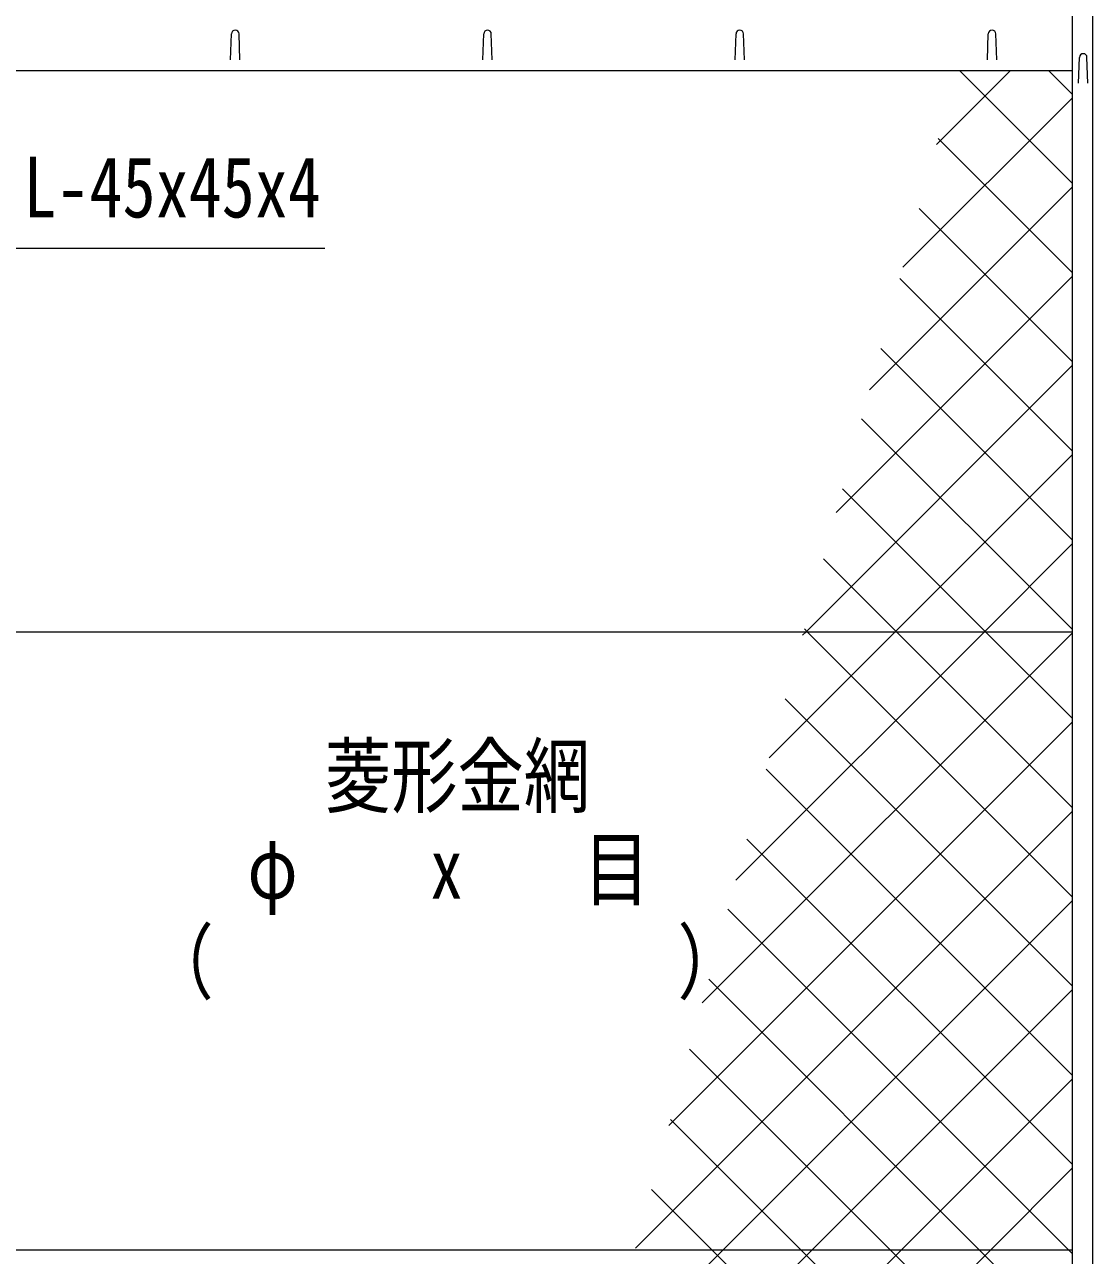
# Model space of a CAD drawing. Units: millimetres, scale not verified. Extents: x -4455 to 4455, y -3150 to 3150.
# Drawn here: x -2360 to -1514, y 357 to 1333 of the extents above; entities that cross this region are included whole.
import ezdxf
from ezdxf.enums import TextEntityAlignment as Align

# ---------------------------------------------------------------- set-up
doc = ezdxf.new("R2010")
doc.units = ezdxf.units.MM
doc.header["$LTSCALE"] = 30
for name, color, linetype, lineweight in [('0-0_D-STR-TXT', 3, 'Continuous', 13), ('0-1_D-STR2', 2, 'Continuous', 13), ('0-2_D-STR1', 1, 'Continuous', 18)]:
    doc.layers.add(name, color=color, linetype=linetype, lineweight=lineweight)
doc.styles.add('ＭＳ ゴシック', font='')
doc.styles.get('ＭＳ ゴシック').set_extended_font_data('MS Gothic')

msp = doc.modelspace()

# ---------------------------------------------------------------- linework, layer by layer
at = {"layer": '0-0_D-STR-TXT'}
msp.add_lwpolyline([(-2122.23, 1155.98), (-2696.79, 1155.98), (-2742.04, 1303.95)], dxfattribs=at)
at = {"layer": '0-1_D-STR2'}
for p, q in [((-1637.35, 1238.24), (-1578.58, 1297.01)), ((-1529.73, 1207.6), (-1619.14, 1297.01)), ((-1529.73, 1278.31), (-1548.43, 1297.01)), ((-1663.87, 1141.01), (-1529.73, 1275.15)), ((-1529.73, 1136.89), (-1636.01, 1243.17)), ((-1690.38, 1043.78), (-1529.73, 1204.44)), ((-1529.73, 1066.18), (-1651.16, 1187.61)), ((-1716.9, 946.56), (-1529.73, 1133.73)), ((-1529.73, 995.47), (-1666.31, 1132.05)), ((-1529.73, 924.76), (-1681.46, 1076.49)), ((-1740.74, 852.01), (-1529.73, 1063.02)), ((-1529.73, 854.05), (-1696.62, 1020.93)), ((-1670.03, 852.01), (-1529.73, 992.3)), ((-1598.4, 852.01), (-1711.77, 965.37)), ((-1599.32, 852.01), (-1529.73, 921.59)), ((-1669.11, 852.01), (-1726.92, 909.81)), ((-1822.97, 557.65), (-1529.73, 850.88)), ((-1796.45, 654.88), (-1599.32, 852.01)), ((-1769.93, 752.1), (-1670.03, 852.01)), ((-1743.42, 849.33), (-1740.74, 852.01)), ((-1739.83, 852.01), (-1742.07, 854.26)), ((-1529.73, 641.92), (-1739.83, 852.01)), ((-1529.73, 712.63), (-1669.11, 852.01)), ((-1529.73, 783.34), (-1598.4, 852.01)), ((-1529.73, 571.2), (-1757.22, 798.7)), ((-1849.48, 460.42), (-1529.73, 780.17)), ((-1529.73, 500.49), (-1772.38, 743.14)), ((-1876, 363.19), (-1529.73, 709.46)), ((-1529.73, 429.78), (-1787.53, 687.58)), ((-1806.47, 362.01), (-1529.73, 638.75)), ((-1532.67, 362.01), (-1802.68, 632.02)), ((-1603.38, 362.01), (-1817.83, 576.46)), ((-1735.76, 362.01), (-1529.73, 568.04)), ((-1674.09, 362.01), (-1832.99, 520.91)), ((-1665.05, 362.01), (-1529.73, 497.33)), ((-1744.8, 362.01), (-1848.14, 465.35)), ((-1594.34, 362.01), (-1529.73, 426.62)), ((-1815.51, 362.01), (-1863.29, 409.79)), ((-1982.06, -25.71), (-1594.34, 362.01)), ((-1955.55, 71.51), (-1665.05, 362.01)), ((-1929.03, 168.74), (-1735.76, 362.01)), ((-1902.51, 265.97), (-1806.47, 362.01)), ((-1529.73, 76.23), (-1815.51, 362.01)), ((-1529.73, 146.94), (-1744.8, 362.01)), ((-1529.73, 217.65), (-1674.09, 362.01)), ((-1529.73, 288.36), (-1603.38, 362.01)), ((-1529.73, 359.07), (-1532.67, 362.01))]:
    msp.add_line(p, q, dxfattribs=at)
at = {"layer": '0-1_D-STR2', "color": 7, "lineweight": 9}
for p, q in [((-3256.74, 852.01), (-1529.73, 852.01)), ((-3256.74, 362.01), (-1529.73, 362.01))]:
    msp.add_line(p, q, dxfattribs=at)
at = {"layer": '0-2_D-STR1'}
for p, q in [((-1529.73, 1810.15), (-1529.74, -457.99)), ((-1513.71, 1810.15), (-1513.72, -457.99)), ((-2196.99, 1305.51), (-2196.24, 1326.01)), ((-2189.49, 1305.51), (-2190.24, 1326.01)), ((-1996.99, 1305.51), (-1996.24, 1326.01)), ((-1989.49, 1305.51), (-1990.24, 1326.01)), ((-1796.99, 1305.51), (-1796.24, 1326.01)), ((-1789.49, 1305.51), (-1790.24, 1326.01)), ((-1596.99, 1305.51), (-1596.24, 1326.01)), ((-1589.49, 1305.51), (-1590.24, 1326.01)), ((-1524.74, 1286.86), (-1523.99, 1307.36)), ((-1517.24, 1286.86), (-1517.99, 1307.36)), ((-3256.74, 1297.01), (-1529.73, 1297.01))]:
    msp.add_line(p, q, dxfattribs=at)
for centre in [(-2193.24, 1326.01), (-1993.24, 1326.01), (-1793.24, 1326.01), (-1593.24, 1326.01), (-1520.99, 1307.36)]:
    msp.add_arc(centre, 3, 0, 180, dxfattribs=at)

# ---------------------------------------------------------------- texts
at = {"layer": '0-0_D-STR-TXT', "style": 'ＭＳ ゴシック', "width": 0.8}
for s, p in [('L-45x45x4', (-2361.24, 1166.08)), ('菱形金網', (-2122.17, 699.14)), ('φ    x', (-2183.58, 625.95)), ('目', (-1917.22, 625.38)), ('（\u3000\u3000\u3000 \u3000 \u3000\u3000）', (-2262.95, 551.58))]:
    msp.add_text(s, height=48.17, dxfattribs=at).set_placement(p, align=Align.BOTTOM_LEFT)

doc.saveas('drawing.dxf')
